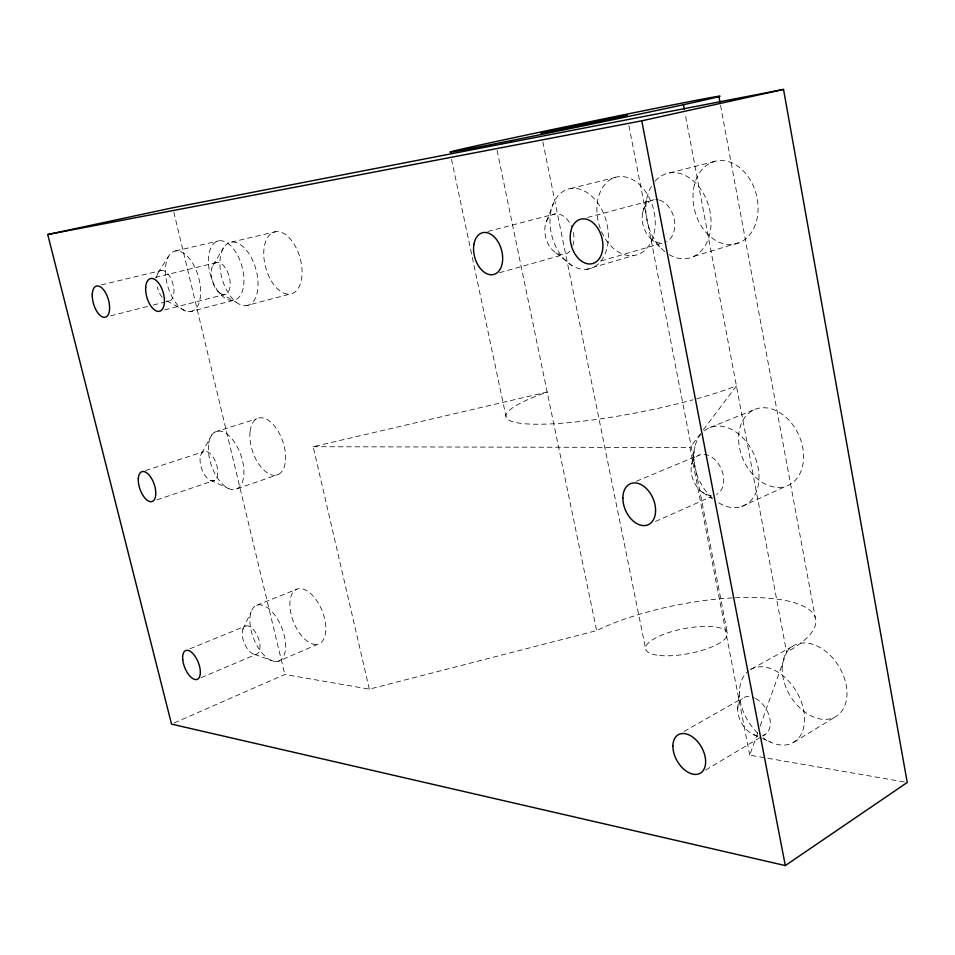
<?xml version="1.0" encoding="UTF-8"?>
<svg xmlns="http://www.w3.org/2000/svg" width="955" height="955" viewBox="0 0 955 955"><rect width="100%" height="100%" fill="white"/><g stroke="black" fill="none" stroke-linecap="round" stroke-linejoin="round"><path stroke-width="0.72" stroke-dasharray="4.78 3.58" d="M737.69 708.956L739.468 691.766M691.695 464.488L694.953 446.486M642.703 212.428L646.893 198.377M904.337 781.978L749.735 755.142L758.198 731.506M760.192 725.943L786.61 652.229L685.105 113.561M546.523 221.285L553.387 203.391M242.857 629.19L251.153 611.689M201.732 453.243L211.747 435.014M213.037 265.263L223.577 247.763M157.957 273.082L168.558 256.262M749.735 755.142L689.999 447.549L702.498 430.956M703.393 429.774L736.424 385.916A133.843 21.595 -11.2 0 1 694.369 399.429M793.903 742.178L836.126 716.369M705.673 770.005L761.314 736.806M762.579 736.054L765.11 734.538M684.078 731.423L742.68 698.141M792.232 646.487L749.341 670.243A42.33 28.34 59.3 0 1 803.585 709.732A42.33 28.34 59.3 0 1 763.343 737.893M741.581 506.544L785.953 486.262A41.495 30.381 65.9 0 0 788.735 419.949A41.495 30.381 65.9 0 0 738.657 436.507A41.495 30.381 65.9 0 0 785.953 486.262M655.464 521.454L711.153 496.755M174.252 722.911L284.781 674.469L369.334 689.14L596.636 630.61A130.489 39.835 -10.8 0 1 733.894 597.842M278.442 661.23A30.011 15.077 68.2 0 0 274.849 615.151A30.011 15.077 68.2 0 0 249.971 623.221A30.011 15.077 68.2 0 0 278.442 661.23L318.397 644.004A29.462 15.352 68.1 0 0 315.293 598.594A29.462 15.352 68.1 0 0 289.986 606.891A29.462 15.352 68.1 0 0 318.397 644.004M201.099 677.692L256.561 654.199A15.113 7.473 68.2 0 0 254.567 630.968A15.113 7.473 68.2 0 0 242.284 635.111A15.113 7.473 68.2 0 0 256.561 654.199M636.352 481.272L699.347 454.998M189.914 648.803L245.626 626.026M710.138 427.482L755.25 409.253M256.704 605.303L297.017 589.116M236.995 488.793L278.406 474.468M156.883 499.871L214.433 480.377M145.518 470.54L203.32 451.787M214.923 432.054L256.704 418.791M693.999 256.334L740.698 242.128M586.788 269.274A41.256 28.173 75.3 0 0 599.764 206.029A41.256 28.173 75.3 0 0 550.94 211.246A41.256 28.173 75.3 0 0 586.788 269.274L633.32 255.606A40.241 28.316 75.6 0 0 646.917 193.65A40.241 28.316 75.6 0 0 597.949 199.141A40.241 28.316 75.6 0 0 633.32 255.606M600.934 260.99L662.519 243.036A22.108 15.853 75.4 0 1 642.297 220.557A22.108 15.853 75.4 0 1 658.389 199.858M499.525 272.724L563.402 254.687M587.564 217.442L654.151 199.702M246.187 305.684A32.709 17.56 74.4 0 0 250.616 256.346A32.709 17.56 74.4 0 0 220.08 259.605A32.709 17.56 74.4 0 0 246.187 305.684L289.878 294.104A32.064 17.835 74.7 0 0 294.928 245.542A32.064 17.835 74.7 0 0 263.974 249.016A32.064 17.835 74.7 0 0 289.878 294.104M487.85 231.42L555.13 213.92M190.141 311.676A31.3 16.056 74.3 0 0 193.459 264.595A31.3 16.056 74.3 0 0 165.525 267.579A31.3 16.056 74.3 0 0 190.141 311.676L233.02 300.479A30.703 16.331 74.5 0 0 236.947 254.102A30.703 16.331 74.5 0 0 208.584 257.277A30.703 16.331 74.5 0 0 233.02 300.479M164.69 309.909L224.449 294.522A16.486 8.726 74.4 0 0 226.419 269.608A16.486 8.726 74.4 0 0 211.282 271.387A16.486 8.726 74.4 0 0 224.449 294.522M669.67 172.891L717.181 160.834M110.482 315.89L147.488 306.483M153.182 305.039L164.57 302.138M165.991 301.78L168.832 301.052M570.565 188.541L617.861 176.782M155.271 277.439L216.857 262.506M101.266 284.912L161.419 270.468M231.253 242.14L275.494 231.743M369.334 689.14L313.168 446.713L547.191 392.051A133.843 21.595 -11.2 0 0 528.688 424.02A133.843 21.595 -11.2 0 0 693.032 399.799M175.517 250.938L218.922 240.815M313.168 446.713L689.999 447.549M254.543 654.342L274.36 661.481M753.423 734.55L761.302 738.036M762.615 738.621L770.482 742.107M210.231 480.246L228.532 488.494M185.748 311.091L166.648 300.777A15.769 7.974 74.2 0 0 173.929 290.045A15.769 7.974 74.2 0 0 165.167 271.447A15.769 7.974 74.2 0 0 156.429 279.063M219.59 292.899L236.47 302.413M702.844 492.565L712.203 498.641M555.882 252.788L571.794 265.442M650.212 238.058L661.624 248.718M173.822 212.106L284.781 674.469M451.512 159.306L505.983 416.38M497.101 150.401L596.636 630.61M542.87 141.889L645.556 648.481M628.927 125.642L727.424 633.153M720.524 105.241L815.26 617.67M655.142 181.104A43.751 31.754 75.5 0 1 697.174 184.709A43.751 31.754 75.5 0 1 707.858 240.183A43.751 31.754 75.5 0 1 669.312 254.687M664.811 251.571A43.751 31.754 75.5 0 1 652.014 185.282M704.408 430.765A42.581 30.285 66.1 0 1 758.198 468.034A42.581 30.285 66.1 0 1 716.883 501.685M712.394 498.176A42.581 30.285 66.1 0 1 700.588 434.597M757.745 733.189A42.33 28.34 59.3 0 1 748.35 670.971M659.463 200.132A22.108 15.853 75.4 0 1 674.397 220.008A22.108 15.853 75.4 0 1 666.471 241.818M711.26 495.538A21.511 15.113 66.2 0 1 691.336 466.338A21.511 15.113 66.2 0 1 716.334 461.134A21.511 15.113 66.2 0 1 716.441 494.451M757.649 735.875A21.38 14.134 59.5 0 1 737.773 711.32A21.38 14.134 59.5 0 1 754.307 697.878M755.381 698.392A21.38 14.134 59.5 0 1 769.814 718.482A21.38 14.134 59.5 0 1 762.854 735.577M162.147 297.268A15.769 7.974 74.2 0 1 157.217 286.81M569.884 251.117A20.843 14.05 75.1 0 1 548.397 244.456A20.843 14.05 75.1 0 1 550.749 215.735A20.843 14.05 75.1 0 1 571.842 227.242M573.394 232.495A20.843 14.05 75.1 0 1 572.976 245.363M735.231 597.77A130.489 39.835 -10.8 0 1 786.61 652.229M208.512 445.161A30.512 15.614 71.1 0 0 232.984 489.64A30.512 15.614 71.1 0 0 236.924 446.188A30.512 15.614 71.1 0 0 208.512 445.161M200.108 458.472A15.376 7.747 71.1 0 0 212.452 480.819A15.376 7.747 71.1 0 0 214.195 458.889A15.376 7.747 71.1 0 0 200.108 458.472M694.44 184.709A42.605 31.802 75.9 0 0 732.748 244.468A42.605 31.802 75.9 0 0 749.4 178.549A42.605 31.802 75.9 0 0 694.44 184.709M782.217 666.805A41.268 28.459 58.7 0 0 829.107 719.031A41.268 28.459 58.7 0 0 832.426 657.661A41.268 28.459 58.7 0 0 782.217 666.805M250.055 431.791A29.951 15.901 71.2 0 0 274.336 475.339A29.951 15.901 71.2 0 0 278.836 432.472A29.951 15.901 71.2 0 0 250.055 431.791M659.619 655.476A41.662 12.69 -10.8 0 0 726.767 636.639A41.662 12.69 -10.8 0 0 673.215 631.207A41.662 12.69 -10.8 0 0 659.619 655.476"/><path stroke-width="1.43" d="M785.308 865.576L907.25 782.479L783.53 89.424L172.771 207.76L47.75 234.536L171.53 724.105L785.308 865.576L641.76 120.831L783.53 89.424M47.75 234.536L641.76 120.831M683.446 104.775L684.281 109.168M718.9 96.455L719.986 102.316M626.946 115.412L541.103 133.127L626.946 115.412M570.732 231.659A22.98 15.746 74.9 0 0 590.906 263.902A22.98 15.746 74.9 0 0 598.021 228.663A22.98 15.746 74.9 0 0 570.732 231.659M622.863 497.997A22.347 14.982 66.6 0 0 647.311 525.071A22.347 14.982 66.6 0 0 647.514 489.724A22.347 14.982 66.6 0 0 622.863 497.997M92.265 294.522A16.211 7.736 73.9 0 0 104.787 317.335A16.211 7.736 73.9 0 0 105.73 293.042A16.211 7.736 73.9 0 0 92.265 294.522M138.296 478.682A15.793 7.521 71 0 0 150.747 501.709A15.793 7.521 71 0 0 152.048 479.35A15.793 7.521 71 0 0 138.296 478.682M182.751 659.654A15.519 7.246 68.3 0 0 197.04 679.411A15.519 7.246 68.3 0 0 194.677 655.703A15.519 7.246 68.3 0 0 182.751 659.654M672.893 745.795A22.18 13.991 60.3 0 0 697.162 774.314A22.18 13.991 60.3 0 0 697.735 741.784A22.18 13.991 60.3 0 0 672.893 745.795M145.685 287.503A16.963 8.488 74.1 0 0 158.996 311.378A16.963 8.488 74.1 0 0 160.464 285.879A16.963 8.488 74.1 0 0 145.685 287.503M473.907 244.385A21.619 13.895 74.7 0 0 492.422 274.73A21.619 13.895 74.7 0 0 498.009 241.734A21.619 13.895 74.7 0 0 473.907 244.385M511.021 140.612A137.377 1.349 -11.7 0 0 718.828 96.61A137.377 1.349 -11.7 0 0 523.615 135.622A137.377 1.349 -11.7 0 0 511.021 140.612"/></g></svg>
